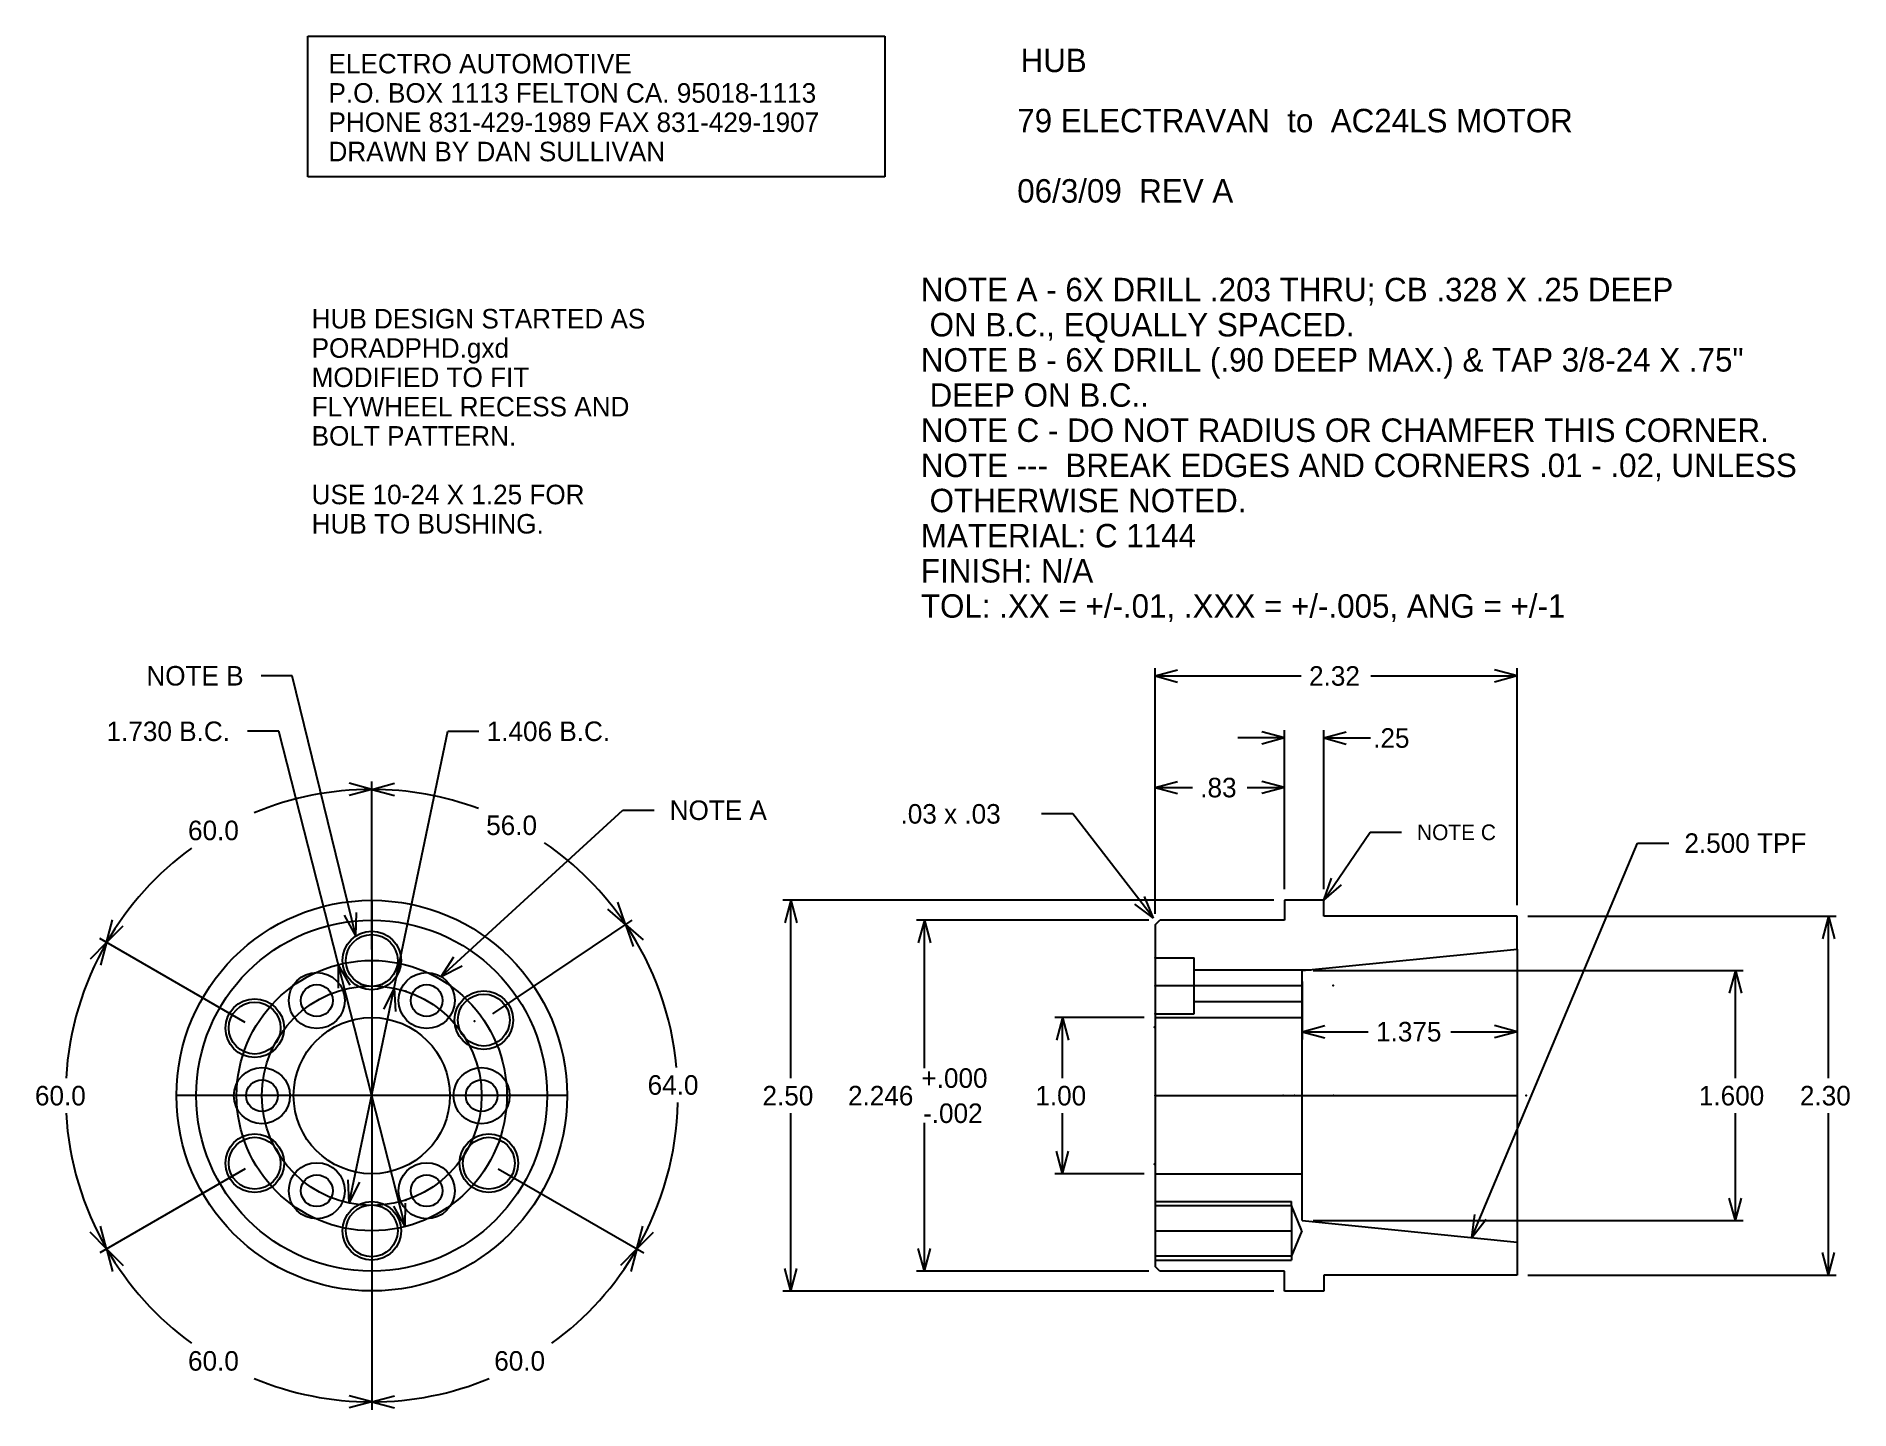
# Model space of a CAD drawing. Extents: x 1 to 12.6, y 0.9 to 9.7.
import ezdxf

# ---------------------------------------------------------------- set-up
doc = ezdxf.new("R2010")
doc.units = 0

msp = doc.modelspace()

# ---------------------------------------------------------------- linework, layer by layer
at = {"layer": 'CENTERLINES', "color": 7, "linetype": 'CONTINUOUS'}
for p, q in [((3.125768, 4.183177), (3.125768, 1.683177)), ((9.081475, 3.636283), (8.139479, 3.636283)), ((4.375768, 2.933177), (1.875768, 2.933177)), ((8.139479, 2.933181), (10.456475, 2.933181)), ((8.139479, 2.068178), (9.01399, 2.068178))]:
    msp.add_line(p, q, dxfattribs=at)
for radius in [0.865, 0.703001]:
    msp.add_circle((3.125768, 2.933177), radius, dxfattribs=at)
at = {"layer": 'DIMS', "color": 7, "linetype": 'CONTINUOUS'}
for p, q in [((2.716164, 8.812683), (2.716164, 9.712668)), ((2.716164, 9.712668), (6.409118, 9.712668)), ((6.409118, 9.712668), (6.409118, 8.812683)), ((6.409118, 8.812683), (2.716164, 8.812683))]:
    msp.add_line(p, q, dxfattribs=at)
at = {"layer": 'DIMS', "color": 1, "linetype": 'CONTINUOUS'}
for p, q in [((2.617223, 5.620229), (2.417223, 5.620229)), ((3.024162, 3.95576), (2.617223, 5.620229)), ((8.139479, 4.096181), (8.139479, 5.669106)), ((8.139479, 5.619106), (8.284368, 5.657929)), ((8.139479, 5.619106), (8.284368, 5.580283)), ((8.139479, 5.619106), (9.075399, 5.619106)), ((9.520556, 5.619106), (10.456475, 5.619106)), ((10.456475, 5.619106), (10.311586, 5.657929)), ((10.456475, 5.619106), (10.311586, 5.580283)), ((10.456475, 4.151628), (10.456475, 5.669106)), ((2.53039, 5.265002), (2.33039, 5.265002)), ((3.33976, 2.095064), (2.53039, 5.265002)), ((2.982305, 2.24497), (3.611858, 5.265002)), ((3.611858, 5.265002), (3.811858, 5.265002)), ((8.968975, 5.22209), (8.824086, 5.260913)), ((8.968975, 4.253629), (8.968975, 5.27209)), ((9.218975, 4.253629), (9.218975, 5.27209)), ((9.218975, 5.22209), (9.363864, 5.260913)), ((8.968975, 5.22209), (8.668975, 5.22209)), ((8.968975, 5.22209), (8.824086, 5.183267)), ((9.218975, 5.22209), (9.363864, 5.183267)), ((9.218975, 5.22209), (9.518975, 5.22209)), ((3.125768, 4.893067), (2.980879, 4.93189)), ((3.125768, 4.893067), (2.980879, 4.854245)), ((3.125768, 3.868177), (3.125768, 4.943067)), ((3.125768, 3.868177), (3.125768, 4.943067)), ((3.125768, 4.893067), (3.270656, 4.93189)), ((3.125768, 4.893067), (3.270656, 4.854245)), ((8.139479, 4.096181), (8.139479, 4.95479)), ((8.139479, 4.90479), (8.284368, 4.943612)), ((8.139479, 4.90479), (8.284368, 4.865967)), ((8.139479, 4.90479), (8.379106, 4.90479)), ((8.729348, 4.90479), (8.968975, 4.90479)), ((8.968975, 4.90479), (8.824086, 4.943612)), ((8.968975, 4.90479), (8.824086, 4.865967)), ((8.968975, 4.253629), (8.968975, 4.95479)), ((3.571137, 3.694991), (4.732797, 4.759791)), ((4.732797, 4.759791), (4.932797, 4.759791)), ((7.613624, 4.73656), (7.413624, 4.73656)), ((8.130168, 4.068548), (7.613624, 4.73656)), ((9.218975, 4.183629), (9.516505, 4.6183)), ((9.516505, 4.6183), (9.716505, 4.6183)), ((10.166941, 2.024631), (11.2279, 4.549413)), ((11.2279, 4.549413), (11.4279, 4.549413)), ((9.218975, 4.183629), (9.268778, 4.325119)), ((8.898975, 4.183629), (5.757778, 4.183629)), ((5.807778, 4.183629), (5.768956, 4.03874)), ((5.807778, 4.183629), (5.846601, 4.03874)), ((5.807778, 3.045679), (5.807778, 4.183629)), ((8.130168, 4.068548), (8.07225, 4.206916)), ((9.218975, 4.183629), (9.332851, 4.281262)), ((3.024162, 3.95576), (2.95204, 4.087283)), ((3.024162, 3.95576), (3.027464, 4.105723)), ((4.750591, 4.029134), (4.637384, 4.127543)), ((4.750591, 4.029134), (4.701756, 4.170961)), ((8.130168, 4.068548), (8.010826, 4.159419)), ((10.526475, 4.081628), (12.500173, 4.081628)), ((12.450173, 4.081628), (12.41135, 3.936739)), ((12.450173, 4.081628), (12.488996, 3.936739)), ((12.450173, 3.045678), (12.450173, 4.081628)), ((1.428452, 3.913122), (1.467275, 4.058011)), ((1.428452, 3.913122), (1.534518, 4.019188)), ((3.900918, 3.456022), (4.792043, 4.057093)), ((3.900918, 3.456022), (4.792043, 4.057093)), ((4.750591, 4.029134), (4.863797, 3.930725)), ((4.750591, 4.029134), (4.799426, 3.887306)), ((8.099479, 4.056181), (6.613181, 4.056181)), ((6.663181, 4.056181), (6.624358, 3.911292)), ((6.663181, 4.056181), (6.702004, 3.911292)), ((6.663181, 3.108181), (6.663181, 4.056181)), ((1.428452, 3.913122), (1.322386, 3.807056)), ((2.316034, 3.400677), (1.385151, 3.938122)), ((2.316034, 3.400677), (1.385151, 3.938122)), ((1.428452, 3.913122), (1.389629, 3.768233)), ((2.911775, 3.771289), (2.910003, 3.621299)), ((2.911775, 3.771289), (2.985235, 3.640508)), ((3.571137, 3.694991), (3.651712, 3.821512)), ((3.571137, 3.694991), (3.704178, 3.764274)), ((9.151475, 3.733178), (11.903999, 3.733178)), ((10.456475, 3.800677), (10.456475, 3.292577)), ((11.853999, 3.733178), (11.815176, 3.588289)), ((11.853999, 3.733178), (11.892821, 3.588289)), ((11.853999, 3.045677), (11.853999, 3.733178)), ((3.269231, 3.621383), (3.201657, 3.487466)), ((3.269231, 3.621383), (3.277669, 3.471621)), ((9.081475, 3.663178), (9.081475, 3.292577)), ((8.069479, 3.433181), (7.49764, 3.433181)), ((7.54764, 3.433181), (7.508817, 3.288292)), ((7.54764, 3.433181), (7.586463, 3.288292)), ((7.54764, 3.045681), (7.54764, 3.433181)), ((9.081475, 3.342577), (9.226364, 3.3814)), ((10.456475, 3.342577), (10.311586, 3.3814)), ((9.081475, 3.342577), (9.226364, 3.303754)), ((9.081475, 3.342577), (9.50436, 3.342577)), ((10.033591, 3.342577), (10.456475, 3.342577)), ((10.456475, 3.342577), (10.311586, 3.303754)), ((5.807778, 1.682729), (5.807778, 2.820679)), ((7.54764, 2.433181), (7.54764, 2.820681)), ((11.853999, 2.133177), (11.853999, 2.820677)), ((12.450173, 1.784728), (12.450173, 2.820678)), ((6.663181, 1.810181), (6.663181, 2.758181)), ((7.54764, 2.433181), (7.508817, 2.57807)), ((7.54764, 2.433181), (7.586463, 2.57807)), ((2.316034, 2.465677), (1.385151, 1.928231)), ((2.316034, 2.465677), (1.385151, 1.928231)), ((3.935501, 2.465677), (4.866384, 1.928231)), ((3.935501, 2.465677), (4.866384, 1.928231)), ((2.982305, 2.24497), (2.973867, 2.394733)), ((2.982305, 2.24497), (3.049878, 2.378887)), ((8.069479, 2.433181), (7.49764, 2.433181)), ((3.33976, 2.095064), (3.2663, 2.225845)), ((3.33976, 2.095064), (3.341532, 2.245054)), ((11.853999, 2.133177), (11.815176, 2.278066)), ((11.853999, 2.133177), (11.892821, 2.278066)), ((1.428452, 1.953231), (1.389629, 2.09812)), ((4.823083, 1.953231), (4.861906, 2.09812)), ((9.151475, 2.133177), (11.903999, 2.133177)), ((10.166941, 2.024631), (10.18728, 2.173246)), ((10.166941, 2.024631), (10.258863, 2.143166)), ((1.428452, 1.953231), (1.322386, 2.059297)), ((3.125768, 1.998177), (3.125768, 0.923286)), ((3.125768, 1.998177), (3.125768, 0.923286)), ((4.823083, 1.953231), (4.929149, 2.059297)), ((1.428452, 1.953231), (1.534518, 1.847165)), ((1.428452, 1.953231), (1.467275, 1.808342)), ((4.823083, 1.953231), (4.717017, 1.847165)), ((4.823083, 1.953231), (4.78426, 1.808342)), ((6.663181, 1.810181), (6.624358, 1.95507)), ((6.663181, 1.810181), (6.702004, 1.95507)), ((12.450173, 1.784728), (12.41135, 1.929617)), ((12.450173, 1.784728), (12.488996, 1.929617)), ((5.807778, 1.682729), (5.768956, 1.827618)), ((5.807778, 1.682729), (5.846601, 1.827618)), ((8.099479, 1.810181), (6.613181, 1.810181)), ((10.526475, 1.784728), (12.500173, 1.784728)), ((8.898975, 1.682729), (5.757778, 1.682729)), ((3.125768, 0.973286), (2.980879, 1.012109)), ((3.125768, 0.973286), (2.980879, 0.934463)), ((3.125768, 0.973286), (3.270656, 1.012109)), ((3.125768, 0.973286), (3.270656, 0.934463))]:
    msp.add_line(p, q, dxfattribs=at)
for start, end in [(90, 112.567723), (69.616889, 90), (34, 55.643931), (126.038266, 150), (5.295976, 34), (150, 176.709347), (183.290653, 210), (330, 358.710641), (210, 233.961734), (306.038266, 330), (247.432277, 270), (270, 292.567723)]:
    msp.add_arc((3.125768, 2.933177), 1.959891, start, end, dxfattribs=at)
at = {"layer": 'HUB', "color": 7, "linetype": 'CONTINUOUS'}
for p, q in [((9.218975, 4.183629), (8.968975, 4.183629)), ((8.968975, 4.183629), (8.968975, 4.056181)), ((9.218975, 4.081628), (9.218975, 4.183629)), ((10.456475, 4.081628), (9.218975, 4.081628)), ((10.456475, 3.870677), (10.456475, 4.081628)), ((8.139479, 4.026181), (8.169479, 4.056181)), ((8.139479, 4.026181), (8.139479, 1.840181)), ((8.968975, 4.056181), (8.169479, 4.056181)), ((9.081475, 3.733178), (10.456475, 3.870678)), ((10.456475, 3.870678), (10.456475, 1.995678)), ((8.139479, 3.815983), (8.389479, 3.815983)), ((8.389479, 3.456583), (8.389479, 3.815983)), ((8.389479, 3.738856), (9.138252, 3.738856)), ((9.081475, 2.133177), (9.081475, 3.733178)), ((8.389479, 3.535756), (9.081475, 3.535756)), ((8.139479, 3.456583), (8.389479, 3.456583)), ((8.139479, 3.433181), (9.081475, 3.433181)), ((8.139479, 2.433181), (9.081475, 2.433181)), ((8.139479, 2.255678), (9.01399, 2.255678)), ((8.139479, 2.229178), (9.01399, 2.229178)), ((9.01399, 2.229178), (9.01399, 2.255678)), ((9.079479, 2.068178), (9.01399, 2.229178)), ((9.01399, 2.229178), (9.01399, 1.907178)), ((9.081475, 2.133177), (10.456475, 1.995678)), ((9.079479, 2.068178), (9.01399, 1.907178)), ((10.456475, 1.995678), (10.456475, 1.784728)), ((8.139479, 1.907178), (9.01399, 1.907178)), ((8.139479, 1.880678), (9.01399, 1.880678)), ((9.01399, 1.907178), (9.01399, 1.880678)), ((8.169479, 1.810181), (8.139479, 1.840181)), ((8.968975, 1.810181), (8.169479, 1.810181)), ((8.968975, 1.682729), (8.968975, 1.810181)), ((9.218975, 1.784728), (9.218975, 1.682729)), ((10.456475, 1.784728), (9.218975, 1.784728)), ((9.218975, 1.682729), (8.968975, 1.682729))]:
    msp.add_line(p, q, dxfattribs=at)
for centre, radius in [((3.125768, 2.933177), 1.25), ((3.125767, 2.933179), 1.123), ((3.125768, 3.798177), 0.1875), ((3.125768, 3.798177), 0.166), ((2.774267, 3.541993), 0.179499), ((3.477267, 3.541993), 0.1795), ((2.774267, 3.541993), 0.1015), ((3.477267, 3.541993), 0.101499), ((3.842885, 3.416878), 0.1875), ((2.376656, 3.365677), 0.1875), ((2.376656, 3.365677), 0.166), ((3.842885, 3.416878), 0.166), ((3.125768, 2.933177), 0.5), ((2.422768, 2.933177), 0.1795), ((2.422768, 2.933177), 0.1015), ((3.828768, 2.933179), 0.1795), ((3.828768, 2.933179), 0.1015), ((2.376656, 2.500677), 0.1875), ((3.87488, 2.500677), 0.1875), ((2.376656, 2.500677), 0.166), ((3.87488, 2.500677), 0.166), ((2.774268, 2.32436), 0.1795), ((3.477268, 2.324362), 0.179501), ((2.774268, 2.32436), 0.101499), ((3.477268, 2.324362), 0.1015), ((3.125768, 2.068177), 0.1875), ((3.125768, 2.068177), 0.166)]:
    msp.add_circle(centre, radius, dxfattribs=at)
at = {"layer": 'HUB', "color": 7}
for p in [(8.139479, 3.815983), (8.389479, 3.738856), (3.343038, 3.601864), (8.139479, 3.636283), (8.139479, 3.636283), (8.389479, 3.637306), (9.280335, 3.637306), (8.389479, 3.535756), (3.783094, 3.410752), (8.137059, 3.370676), (8.139479, 3.456583), (2.556948, 3.346449), (3.125768, 2.933177), (3.125768, 2.933177), (3.125768, 2.933177), (3.828868, 2.933177), (8.139479, 2.933183), (8.139479, 2.933183), (8.959479, 2.933181), (8.959479, 2.933181), (8.959479, 2.933181), (8.959479, 2.933181), (8.959479, 2.933181), (8.959479, 2.933181), (8.959479, 2.933181), (9.031551, 2.933178), (9.031551, 2.933178), (9.031551, 2.933178), (9.031551, 2.933178), (9.031551, 2.933178), (9.031551, 2.933178), (9.281475, 2.933177), (9.281475, 2.933177), (10.514475, 2.933178), (10.514475, 2.933178), (10.514475, 2.933178), (10.514475, 2.933178), (10.514475, 2.933178), (10.514475, 2.933178), (10.514475, 2.933178), (10.514475, 2.933178), (2.556948, 2.519905), (8.137017, 2.495676), (3.343038, 2.264489)]:
    msp.add_point(p, dxfattribs=at)

# ---------------------------------------------------------------- texts
at = {"layer": 'DIMS', "color": 7}
for s, height, p in [('ELECTRO AUTOMOTIVE', 0.125, (2.84891, 9.475172)), ('HUB', 0.15, (7.279205, 9.483485)), ('P.O. BOX 1113 FELTON CA. 95018-1113', 0.125, (2.84891, 9.287672)), ('PHONE 831-429-1989 FAX 831-429-1907', 0.125, (2.84891, 9.100172)), ('79 ELECTRAVAN  to  AC24LS MOTOR', 0.15, (7.257572, 9.098323)), ('DRAWN BY DAN SULLIVAN', 0.125, (2.84891, 8.912673)), ('06/3/09  REV A', 0.15, (7.257572, 8.648322)), ('NOTE A - 6X DRILL .203 THRU; CB .328 X .25 DEEP', 0.15, (6.64082, 8.01688)), ('HUB DESIGN STARTED AS', 0.125, (2.741023, 7.84276)), ('\tON B.C., EQUALLY SPACED.', 0.15, (6.64082, 7.79188)), ('PORADPHD.gxd', 0.125, (2.741023, 7.655261)), ('NOTE B - 6X DRILL (.90 DEEP MAX.) & TAP 3/8-24 X .75"', 0.15, (6.64082, 7.56688)), ('MODIFIED TO FIT', 0.125, (2.741023, 7.467761)), ('\tDEEP ON B.C..', 0.15, (6.64082, 7.34188)), ('FLYWHEEL RECESS AND', 0.125, (2.741023, 7.280261)), ('BOLT PATTERN.', 0.125, (2.741023, 7.092761)), ('NOTE C - DO NOT RADIUS OR CHAMFER THIS CORNER.', 0.15, (6.64082, 7.11688)), ('NOTE ---  BREAK EDGES AND CORNERS .01 - .02, UNLESS', 0.15, (6.64082, 6.89188)), ('USE 10-24 X 1.25 FOR', 0.125, (2.741023, 6.717761)), ('\tOTHERWISE NOTED.', 0.15, (6.64082, 6.66688)), ('HUB TO BUSHING.', 0.125, (2.741023, 6.530261)), ('MATERIAL: C 1144', 0.15, (6.64082, 6.44188)), ('FINISH: N/A', 0.15, (6.64082, 6.21688)), ('TOL: .XX = +/-.01, .XXX = +/-.005, ANG = +/-1', 0.15, (6.64082, 5.99188)), ('NOTE B', 0.125, (1.683208, 5.557729)), ('2.32', 0.125, (9.125399, 5.556606)), ('1.730 B.C.', 0.125, (1.428469, 5.202502)), ('1.406 B.C.', 0.125, (3.861858, 5.202502)), ('.25', 0.125, (9.535935, 5.15959)), ('NOTE A', 0.125, (5.032797, 4.697291)), ('.03 x .03', 0.125, (6.510438, 4.67406)), ('60.0', 0.125, (1.949911, 4.567992)), ('56.0', 0.125, (3.858389, 4.601157)), ('NOTE C', 0.1, (9.816505, 4.5683)), ('2.500 TPF', 0.125, (11.5279, 4.486914)), ('64.0', 0.125, (4.891612, 2.939076)), ('+.000', 0.125, (6.644544, 2.983181)), ('60.0', 0.125, (0.969965, 2.870677)), ('2.50', 0.125, (5.626954, 2.870679)), ('2.246', 0.125, (6.174222, 2.870681)), ('1.00', 0.125, (7.373446, 2.870681)), ('1.600', 0.125, (11.620649, 2.870677)), ('2.30', 0.125, (12.267414, 2.870678)), ('-.002', 0.125, (6.654723, 2.758181)), ('60.0', 0.125, (1.949911, 1.173361)), ('60.0', 0.125, (3.909802, 1.173361))]:
    msp.add_text(s, height=height, dxfattribs=at).set_placement(p)
for s, p in [('.83', (8.429106, 4.84229)), ('1.375', (9.55436, 3.280077))]:
    msp.add_text(s, height=0.125, rotation=0.00001, dxfattribs=at).set_placement(p)

doc.saveas('drawing.dxf')
